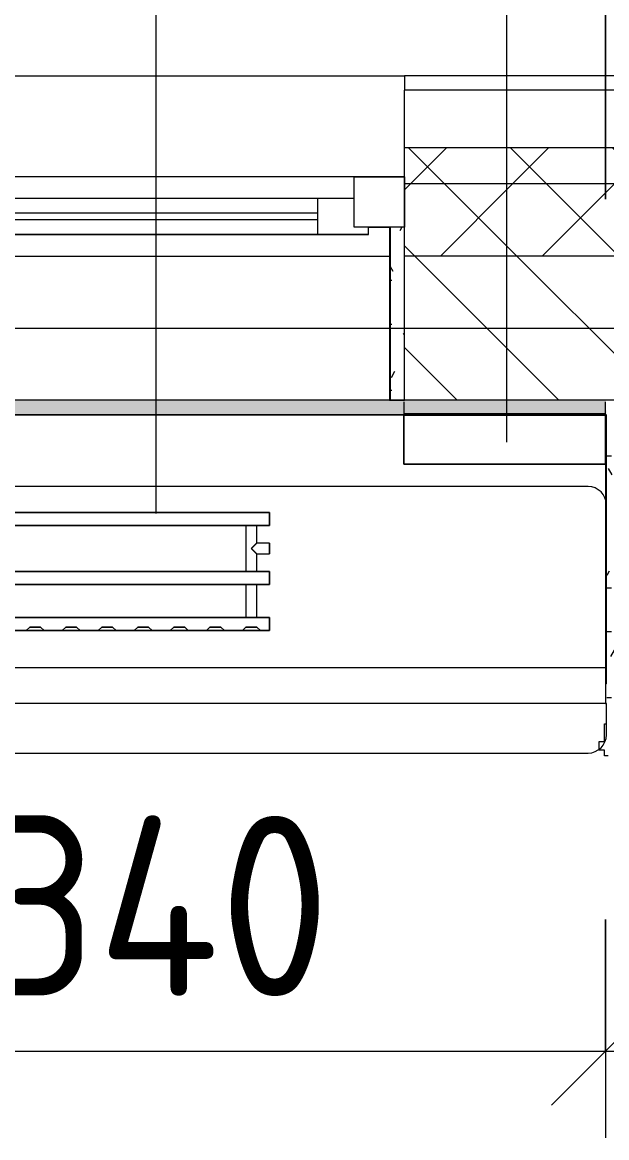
# Model space of a CAD drawing. Header units: millimetres. Extents: x 35092 to 251863, y -8553 to 29549.
# Drawn here: x 59330 to 60140, y 25876 to 27424 of the extents above; entities that cross this region are included whole.
import ezdxf

# ---------------------------------------------------------------- set-up
doc = ezdxf.new("R2010")
doc.units = ezdxf.units.MM
doc.linetypes.add('Осевая', pattern=[3175, 635, -476.25, 1587.5, -476.25])
for name, color, linetype, lineweight in [('0-1', 7, 'Continuous', 9), ('A-ANNO-DIMS', 7, 'Continuous', 9), ('A-ANNO-DIMS-100', 7, 'Continuous', 9), ('A-GLAZ', 7, 'Continuous', 9), ('A-GLAZ-1', 7, 'Continuous', 13), ('A-WALL', 7, 'Continuous', 9), ('I-FURN', 7, 'Continuous', 9), ('I-FURN-IDEN', 7, 'Continuous', 9), ('I-WALL', 7, 'Continuous', 9), ('Оси-2', 7, 'Осевая', 9)]:
    doc.layers.add(name, color=color, linetype=linetype, lineweight=lineweight)
for name, color, linetype, lineweight, true_color in [('A-WALL-1', 9, 'Continuous', 9, 0x808080), ('A-WALL-FNSH-1', 9, 'Continuous', 9, 0x808080), ('I-FURN-1', 9, 'Continuous', 9, 0x808080), ('M-EQPM-1', 7, 'Continuous', 9, 0xb2b2b2)]:
    doc.layers.add(name, color=color, linetype=linetype, lineweight=lineweight, true_color=true_color)
doc.styles.add('ISOCPEUR', font='isocpeur.ttf', dxfattribs={"width": 0.9, "height": 250})
doc.dimstyles.new('ISO-2_5_0_9К_БОЛЬШОЙ', dxfattribs={"dimscale": 304.8, "dimtxt": 248.995294, "dimasz": 0.492126, "dimexe": 0.393701, "dimexo": 0.984252, "dimgap": 0, "dimtad": 1, "dimdec": 0, "dimrnd": 10, "dimzin": 0, "dimdsep": 46, "dimtxsty": 'ISOCPEUR', "dimblk1": 'OBLIQUE', "dimblk2": 'OBLIQUE', "dimsah": 1, "dimcen": 0.09, "dimdle": 0.393701, "dimazin": 0, "dimtfac": 1, "dimtdec": 4, "dimtix": 1, "dimtmove": 0, "dimatfit": 3, "dimfxl": 1, "dimtvp": 1, "dimtolj": 1, "dimtzin": 0, "dimarcsym": 2})
pattern_1 = [(45, (0, 0), (-70.71068, 70.71068), []), (135, (0, 0), (-70.71068, -70.71068), [])]
pattern_2 = [(0, (0, 0), (121.92, 30.48), [10.058, -81.382, 10.058, -81.382, -487.68]), (0, (0, 0), (121.92, 30.48), [-182.88, 10.058, -172.822, 10.058, -81.382, -213.36]), (0, (0, 0), (121.92, 30.48), [-457.2, 10.058, -50.902, 10.058, -142.342]), (120, (45.72, 15.24), (-87.356454, 90.345817), [10.058, -81.382, 10.058, -81.382, -487.68]), (120, (45.72, 15.24), (-87.356454, 90.345817), [-182.88, 10.058, -172.822, 10.058, -81.382, -213.36]), (120, (45.72, 15.24), (-87.356454, 90.345817), [-457.2, 10.058, -50.902, 10.058, -142.342]), (240, (60.96, 76.2), (-34.563546, -120.825817), [10.058, -81.382, 10.058, -81.382, -487.68]), (240, (60.96, 76.2), (-34.563546, -120.825817), [-182.88, 10.058, -172.822, 10.058, -81.382, -213.36]), (240, (60.96, 76.2), (-34.563546, -120.825817), [-457.2, 10.058, -50.902, 10.058, -142.342])]

# ---------------------------------------------------------------- blocks, each defined once
blk = doc.blocks.new('120_Окно_СКБ_2Ст - 120_Окно_СКБ_2Ст 2700х2500 _мал створка справа_ 2-23206922-План расстановки мебели и оборудования 2 этажа в осях 12-23')
at = {"layer": 'A-GLAZ'}
for p, q in [((1350, -5), (-1350, -5)), ((570, -55), (1230, -55)), ((1230, -65), (570, -65)), ((1300, -75), (1330, -75))]:
    blk.add_line(p, q, dxfattribs=at)
at = {"layer": 'A-GLAZ-1'}
for p, q in [((1280, -75), (1280, -5)), ((1280, -5), (1350, -5)), ((1350, -5), (1350, -75)), ((1280, -35), (520, -35)), ((1230, -85), (1230, -35)), ((1280, -75), (1280, -35)), ((1350, -75), (1280, -75)), ((1300, -75), (1280, -75)), ((1300, -85), (1300, -75)), ((500, -85), (1300, -85)), ((1300, -85), (500, -85))]:
    blk.add_line(p, q, dxfattribs=at)
blk = doc.blocks.new('Sports-Recreation_Goals-Nets_Unisport_Upward-Hinged-Practice-Basketball-Goall - 5_13-29732154-План расстановки мебели и оборудования 2 этажа в осях 12-23')
at = {"layer": '0-1', "flags": 128}
blk.add_lwpolyline([(317.7, 73.6), (322.6, 73.6), (322.6, 73.6), (322.7, 73.6), (322.7, 66), (329.8, 66), (329.8, 65.7), (329.8, 64.6), (329.8, 63), (329.8, 60.9), (329.8, 58.8), (329.8, 57), (329.8, 55.8), (329.8, 55.2), (329.8, 54.6), (329.8, 54), (322.7, 54), (322.7, 29.6), (319.6, 29.6)], dxfattribs=at)
blk = doc.blocks.new('radiator_prado_classic_z_tip_30_po exemplyaru - Classic Z Тип 30-500-V120-План расстановки мебели и оборудования 2 этажа в осях 12-23')
at = {"layer": 'M-EQPM-1'}
for p, q in [((0, 228), (0, 210)), ((1800, 228), (0, 228)), ((0, 210), (0, 228)), ((0, 228), (12.5, 228)), ((12.5, 228), (37.5, 228)), ((37.5, 228), (12.5, 228)), ((12.5, 228), (37.5, 228)), ((12.5, 228), (17.5, 223)), ((12.5, 228), (17.5, 223)), ((32.5, 223), (17.5, 223)), ((17.5, 223), (32.5, 223)), ((32.5, 223), (37.5, 228)), ((37.5, 228), (32.5, 223)), ((37.5, 228), (62.5, 228)), ((62.5, 228), (87.5, 228)), ((87.5, 228), (62.5, 228)), ((62.5, 228), (87.5, 228)), ((62.5, 228), (67.5, 223)), ((62.5, 228), (67.5, 223)), ((82.5, 223), (67.5, 223)), ((67.5, 223), (82.5, 223)), ((82.5, 223), (87.5, 228)), ((87.5, 228), (82.5, 223)), ((87.5, 228), (112.5, 228)), ((112.5, 228), (137.5, 228)), ((137.5, 228), (112.5, 228)), ((112.5, 228), (137.5, 228)), ((112.5, 228), (117.5, 223)), ((112.5, 228), (117.5, 223)), ((132.5, 223), (117.5, 223)), ((117.5, 223), (132.5, 223)), ((132.5, 223), (137.5, 228)), ((137.5, 228), (132.5, 223)), ((137.5, 228), (162.5, 228)), ((162.5, 228), (187.5, 228)), ((187.5, 228), (162.5, 228)), ((162.5, 228), (187.5, 228)), ((162.5, 228), (167.5, 223)), ((162.5, 228), (167.5, 223)), ((182.5, 223), (167.5, 223)), ((167.5, 223), (182.5, 223)), ((182.5, 223), (187.5, 228)), ((187.5, 228), (182.5, 223)), ((187.5, 228), (212.5, 228)), ((212.5, 228), (237.5, 228)), ((237.5, 228), (212.5, 228)), ((212.5, 228), (237.5, 228)), ((212.5, 228), (217.5, 223)), ((212.5, 228), (217.5, 223)), ((232.5, 223), (217.5, 223)), ((217.5, 223), (232.5, 223)), ((232.5, 223), (237.5, 228)), ((237.5, 228), (232.5, 223)), ((237.5, 228), (262.5, 228)), ((262.5, 228), (287.5, 228)), ((287.5, 228), (262.5, 228)), ((262.5, 228), (287.5, 228)), ((262.5, 228), (267.5, 223)), ((262.5, 228), (267.5, 223)), ((282.5, 223), (267.5, 223)), ((267.5, 223), (282.5, 223)), ((282.5, 223), (287.5, 228)), ((287.5, 228), (282.5, 223)), ((287.5, 228), (312.5, 228)), ((312.5, 228), (337.5, 228)), ((337.5, 228), (312.5, 228)), ((312.5, 228), (337.5, 228)), ((312.5, 228), (317.5, 223)), ((312.5, 228), (317.5, 223)), ((332.5, 223), (317.5, 223)), ((317.5, 223), (332.5, 223)), ((332.5, 223), (337.5, 228)), ((337.5, 228), (332.5, 223)), ((337.5, 228), (362.5, 228)), ((0, 210), (1800, 210)), ((17.5, 210), (0, 210)), ((17.5, 210), (17.5, 164)), ((17.5, 210), (17.5, 164)), ((19.7, 210), (17.5, 210)), ((17.5, 210), (31.5, 210)), ((32.5, 210), (17.5, 210)), ((17.5, 210), (32.5, 210)), ((31.5, 210), (18.5, 210)), ((32.5, 210), (19.7, 210)), ((31.5, 210), (32.5, 210)), ((32.5, 164), (32.5, 210)), ((32.5, 164), (32.5, 210)), ((1767.5, 210), (32.5, 210)), ((1800, 164), (0, 164)), ((0, 164), (0, 146)), ((0, 146), (0, 164)), ((0, 164), (17.5, 164)), ((32.5, 164), (17.5, 164)), ((17.5, 164), (19.7, 164)), ((19.7, 164), (17.5, 164)), ((17.5, 164), (32.5, 164)), ((18.5, 164), (31.5, 164)), ((19.7, 164), (25, 164)), ((32.5, 164), (19.7, 164)), ((25, 164), (28.7, 164)), ((28.7, 164), (32.5, 164)), ((32.5, 164), (1767.5, 164)), ((0, 146), (1800, 146)), ((17.5, 146), (0, 146)), ((17.5, 146), (17.5, 121.5)), ((17.5, 146), (17.5, 121.5)), ((17.5, 146), (26.9, 146)), ((18.5, 146), (17.5, 146)), ((17.5, 146), (18.5, 146)), ((32.5, 146), (17.5, 146)), ((23.1, 146), (18.5, 146)), ((18.5, 146), (21.3, 146)), ((31.5, 146), (18.5, 146)), ((21.3, 146), (23.1, 146)), ((32.5, 146), (23.1, 146)), ((23.1, 146), (32.5, 146)), ((26.9, 146), (32.5, 146)), ((32.5, 82), (32.5, 146)), ((32.5, 82), (32.5, 146)), ((1767.5, 146), (32.5, 146)), ((17.5, 121.5), (0, 121.5)), ((17.5, 121.5), (0, 121.5)), ((0, 121.5), (0, 121.2)), ((0, 106.5), (0, 121.5)), ((0, 121.2), (0, 106.8)), ((0, 121.2), (0, 120.5)), ((0, 120.5), (0, 121.2)), ((0, 121.2), (0, 121.2)), ((0, 120.5), (0, 119.3)), ((0, 119.3), (0, 120.5)), ((0, 119.3), (0, 117.8)), ((0, 117.8), (0, 119.3)), ((0, 117.8), (0, 115.9)), ((0, 115.9), (0, 117.8)), ((0, 115.9), (0, 114)), ((0, 114), (0, 115.9)), ((0, 114), (0, 112.1)), ((0, 112.1), (0, 114)), ((0, 112.1), (0, 110.2)), ((0, 110.2), (0, 112.1)), ((0, 110.2), (0, 108.7)), ((0, 108.7), (0, 110.2)), ((0, 108.7), (0, 106.8)), ((0, 106.8), (0, 108.7)), ((0, 106.8), (0, 106.5)), ((0, 106.8), (0, 106.8)), ((0, 106.5), (17.5, 106.5)), ((0, 106.5), (17.5, 106.5)), ((17.5, 106.5), (17.5, 82)), ((17.5, 106.5), (17.5, 82)), ((1800, 82), (0, 82)), ((0, 82), (0, 64)), ((0, 64), (0, 82)), ((0, 82), (17.5, 82)), ((19.7, 82), (17.5, 82)), ((17.5, 82), (17.8, 82)), ((32.5, 82), (17.5, 82)), ((17.5, 82), (32.5, 82)), ((17.8, 82), (21.3, 82)), ((18.5, 82), (31.5, 82)), ((32.5, 82), (19.7, 82)), ((21.3, 82), (25, 82)), ((25, 82), (30.3, 82)), ((30.3, 82), (32.5, 82)), ((32.5, 82), (1767.5, 82)), ((1800, 64), (0, 64)), ((0, 64), (1800, 64))]:
    blk.add_line(p, q, dxfattribs=at)
for points, knots in [([(17.8, 121.2), (17.7, 121.3), (17.7, 121.3), (17.5, 121.5), (17.5, 121.5), (17.5, 121.5)], [0.8571429, 0.8571429, 0.8571429, 0.8571429, 0.8928571, 0.9285714, 1, 1, 1, 1]), ([(17.5, 121.5), (17.5, 121.5), (17.5, 121.5), (17.7, 121.3), (17.7, 121.3), (17.8, 121.2)], [0, 0, 0, 0, 0.0714286, 0.1071429, 0.1428571, 0.1428571, 0.1428571, 0.1428571]), ([(17.5, 121.5), (17.5, 121.5), (17.5, 121.5), (17.7, 121.3), (17.7, 121.3), (17.8, 121.2)], [0, 0, 0, 0, 0.0714286, 0.1071429, 0.1428571, 0.1428571, 0.1428571, 0.1428571]), ([(25, 114), (24.5, 114.5), (23.6, 115.4), (22.4, 116.6), (21.6, 117.4), (21.1, 117.9), (20.8, 118.2), (20.5, 118.5), (20.2, 118.8), (19.8, 119.1), (19.6, 119.4), (19.3, 119.7), (19, 120), (18.7, 120.3), (18.5, 120.5), (18.3, 120.7), (18.1, 120.9), (17.9, 121.1), (17.8, 121.2), (17.7, 121.3), (17.5, 121.5), (17.5, 121.5), (17.5, 121.5)], [0, 0, 0, 0, 0.142857, 0.285714, 0.357143, 0.392857, 0.428571, 0.464286, 0.5, 0.535714, 0.571429, 0.607143, 0.642857, 0.678571, 0.714286, 0.75, 0.785714, 0.821429, 0.857143, 0.892857, 0.928571, 1, 1, 1, 1]), ([(17.5, 106.5), (17.5, 106.5), (17.5, 106.5), (17.7, 106.7), (17.8, 106.8), (17.9, 106.9), (18.1, 107.1), (18.3, 107.3), (18.5, 107.5), (18.7, 107.7), (19, 108), (19.3, 108.3), (19.6, 108.6), (19.8, 108.9), (20.3, 109.3), (20.7, 109.7), (21.1, 110.1), (21.6, 110.6), (22.4, 111.4), (23.6, 112.6), (24.5, 113.5), (25, 114)], [0, 0, 0, 0, 0.071429, 0.107143, 0.142857, 0.178571, 0.214286, 0.25, 0.285714, 0.321429, 0.357143, 0.392857, 0.428571, 0.464286, 0.5, 0.571429, 0.607143, 0.642857, 0.714286, 0.857143, 1, 1, 1, 1]), ([(17.8, 121.2), (17.8, 121.2), (17.9, 121.1), (18.1, 120.9), (18.3, 120.7), (18.5, 120.5), (18.7, 120.3), (19, 120), (19.3, 119.7), (19.6, 119.4), (19.8, 119.1), (20.3, 118.7), (20.7, 118.3), (21.1, 117.9), (21.6, 117.4), (22.4, 116.6), (23.1, 115.9), (23.6, 115.4)], [0.1428571, 0.1428571, 0.1428571, 0.1428571, 0.1785714, 0.2142857, 0.25, 0.2857143, 0.3214286, 0.3571429, 0.3928571, 0.4285714, 0.4642857, 0.5, 0.5714286, 0.6071429, 0.6428571, 0.7142857, 0.8571429, 0.8571429, 0.8571429, 0.8571429]), ([(22.1, 111.1), (21.9, 110.9), (21.6, 110.6), (21.1, 110.1), (20.8, 109.8), (20.5, 109.5), (20.2, 109.2), (19.8, 108.9), (19.6, 108.6), (19.3, 108.3), (19, 108), (18.7, 107.7), (18.5, 107.5), (18.3, 107.3), (18.1, 107.1), (17.9, 106.9), (17.8, 106.8), (17.8, 106.8)], [0.2857143, 0.2857143, 0.2857143, 0.2857143, 0.3571429, 0.3928571, 0.4285714, 0.4642857, 0.5, 0.5357143, 0.5714286, 0.6071429, 0.6428571, 0.6785714, 0.7142857, 0.75, 0.7857143, 0.8214286, 0.8571429, 0.8571429, 0.8571429, 0.8571429]), ([(17.8, 106.8), (17.8, 106.8), (17.9, 106.9), (18.1, 107.1), (18.3, 107.3), (18.5, 107.5), (18.7, 107.7), (19, 108), (19.3, 108.3), (19.6, 108.6), (19.9, 108.8), (20.3, 109.3), (20.6, 109.6), (20.8, 109.8)], [0.1428571, 0.1428571, 0.1428571, 0.1428571, 0.1785714, 0.2142857, 0.25, 0.2857143, 0.3214286, 0.3571429, 0.3928571, 0.4285714, 0.4642857, 0.5, 0.5714286, 0.5714286, 0.5714286, 0.5714286]), ([(19.6, 119.4), (19.7, 119.3), (19.9, 119.2), (20.3, 118.7), (20.6, 118.4), (20.8, 118.2)], [0.4285714, 0.4285714, 0.4285714, 0.4285714, 0.4642857, 0.5, 0.5714286, 0.5714286, 0.5714286, 0.5714286]), ([(22.1, 116.9), (21.9, 117.1), (21.6, 117.4), (21.1, 117.9), (20.9, 118.1), (20.8, 118.2)], [0.2857143, 0.2857143, 0.2857143, 0.2857143, 0.3571429, 0.3928571, 0.4285714, 0.4285714, 0.4285714, 0.4285714]), ([(20.8, 118.2), (20.9, 118.1), (21.1, 117.9), (21.6, 117.4), (21.9, 117.1), (22.1, 116.9)], [0.5714286, 0.5714286, 0.5714286, 0.5714286, 0.6071429, 0.6428571, 0.7142857, 0.7142857, 0.7142857, 0.7142857]), ([(20.8, 109.8), (20.9, 109.9), (21.1, 110.1), (21.6, 110.6), (21.9, 110.9), (22.1, 111.1)], [0.5714286, 0.5714286, 0.5714286, 0.5714286, 0.6071429, 0.6428571, 0.7142857, 0.7142857, 0.7142857, 0.7142857]), ([(22.1, 111.1), (21.9, 110.9), (21.6, 110.6), (21.1, 110.1), (20.9, 109.9), (20.8, 109.8)], [0.2857143, 0.2857143, 0.2857143, 0.2857143, 0.3571429, 0.3928571, 0.4285714, 0.4285714, 0.4285714, 0.4285714]), ([(17.5, 106.5), (17.5, 106.5), (17.5, 106.5), (17.7, 106.7), (17.7, 106.7), (17.8, 106.8)], [0, 0, 0, 0, 0.0714286, 0.1071429, 0.1428571, 0.1428571, 0.1428571, 0.1428571]), ([(17.8, 106.8), (17.7, 106.7), (17.7, 106.7), (17.5, 106.5), (17.5, 106.5), (17.5, 106.5)], [0.8571429, 0.8571429, 0.8571429, 0.8571429, 0.8928571, 0.9285714, 1, 1, 1, 1]), ([(17.8, 106.8), (17.7, 106.7), (17.7, 106.7), (17.5, 106.5), (17.5, 106.5), (17.5, 106.5)], [0.8571429, 0.8571429, 0.8571429, 0.8571429, 0.8928571, 0.9285714, 1, 1, 1, 1])]:
    blk.add_open_spline(points, degree=3, knots=knots, dxfattribs=at)
for points in [[(18.5, 120.5), (18.4, 120.6), (18.3, 120.7), (18.1, 120.9), (17.9, 121.1), (17.8, 121.2), (17.8, 121.2)], [(17.8, 121.2), (17.8, 121.2), (17.9, 121.1), (18.1, 120.9), (18.3, 120.7), (18.5, 120.5), (18.7, 120.3), (19, 120), (19.3, 119.7), (19.5, 119.5), (19.6, 119.4)], [(20.8, 109.8), (20.7, 109.7), (20.5, 109.5), (20.2, 109.2), (19.9, 108.8), (19.6, 108.6), (19.3, 108.3), (19, 108), (18.7, 107.7), (18.5, 107.5), (18.3, 107.3), (18.1, 107.1), (17.9, 106.9), (17.8, 106.8), (17.8, 106.8)], [(20.8, 118.2), (20.7, 118.3), (20.5, 118.5), (20.2, 118.8), (19.9, 119.2), (19.6, 119.4), (19.3, 119.7), (19, 120), (18.7, 120.3), (18.6, 120.4), (18.5, 120.5)], [(23.6, 115.4), (23.1, 115.9), (22.6, 116.4), (22.1, 116.9)], [(22.1, 116.9), (22.6, 116.4), (23.1, 115.9), (23.6, 115.4)], [(25, 114), (24.5, 113.5), (23.6, 112.6), (22.6, 111.6), (22.1, 111.1)], [(22.1, 111.1), (22.6, 111.6), (23.1, 112.1), (23.6, 112.6)], [(23.6, 112.6), (23.1, 112.1), (22.6, 111.6), (22.1, 111.1)], [(25, 114), (24.5, 114.5), (24, 115), (23.6, 115.4)], [(23.6, 115.4), (24, 115), (24.5, 114.5), (25, 114)], [(23.6, 115.4), (24, 115), (24.5, 114.5), (25, 114)], [(23.6, 112.6), (24, 113), (24.5, 113.5), (25, 114)], [(25, 114), (24.5, 113.5), (24, 113), (23.6, 112.6)]]:
    blk.add_open_spline(points, degree=3, dxfattribs=at)
blk = doc.blocks.new('Мат 1340х300х800_h_ около окна - 1372 x 1905mm - Double-V204-План расстановки мебели и оборудования 2 этажа в осях 12-23')
at = {"layer": 'I-FURN-1'}
for p, q in [((855.9, 851.3), (-433.3, 851.3)), ((881.3, 506.7), (881.3, 550.3)), ((-433.3, 481.3), (855.9, 481.3))]:
    blk.add_line(p, q, dxfattribs=at)
for centre, start, end in [((855.9, 825.9), 0, 90), ((855.9, 506.7), 270, 360)]:
    blk.add_arc(centre, 25.4, start, end, dxfattribs=at)
blk = doc.blocks.new('Мат в спортивном зале - Т12-V222-План расстановки мебели и оборудования 2 этажа в осях 12-23')
at = {"layer": 'I-FURN-1'}
for p, q in [((601.3, 925.9), (601.3, 906.7)), ((881.3, 906.7), (881.3, 925.9)), ((881.3, 909.3), (601.3, 909.3)), ((601.3, 909.3), (601.3, 839.3)), ((601.3, 839.3), (601.3, 908.4)), ((881.3, 839.3), (881.3, 909.3)), ((881.3, 908.4), (881.3, 839.3)), ((601.3, 839.3), (881.3, 839.3)), ((881.3, 839.3), (601.3, 839.3))]:
    blk.add_line(p, q, dxfattribs=at)
blk = doc.blocks.new('DIMBLOCK62-План расстановки мебели и оборудования 2 этажа в осях 12-23')
at = {"layer": 'A-ANNO-DIMS-100'}
for p, q in [((60139, 26179), (60139, 25876.1)), ((60139, 25996.1), (60139, 26179)), ((58800, 26135.4), (58800, 25876.1)), ((58800, 25996.1), (58800, 26135.4)), ((58800, 25996.1), (60259, 25996.1))]:
    blk.add_line(p, q, dxfattribs=at)
at = {"layer": 'A-ANNO-DIMS-100', "lineweight": 20}
for p, q in [((58800, 25996.1), (58875, 26071.1)), ((60139, 25996.1), (60214, 26071.1)), ((58800, 25996.1), (58725, 25921.1)), ((60139, 25996.1), (60064, 25921.1))]:
    blk.add_line(p, q, dxfattribs=at)
at = {"layer": 'A-ANNO-DIMS-100', "color": 0, "insert": (59163, 26322.8), "char_height": 250, "width": 735.494, "attachment_point": 1, "line_spacing_factor": 1.149209, "style": 'ISOCPEUR'}
blk.add_mtext('1340', dxfattribs=at)
blk = doc.blocks.new('_Oblique')
at = {"color": 0, "linetype": 'ByBlock', "lineweight": -2}
blk.add_line((-0.5, -0.5), (0.5, 0.5), dxfattribs=at)
blk = doc.blocks.new('DIMBLOCK64-План расстановки мебели и оборудования 2 этажа в осях 12-23')
at = {"layer": 'A-ANNO-DIMS-100'}
for p, q in [((60139, 27179), (60139, 27637.5)), ((60781, 27200), (60781, 27637.5)), ((60019, 27517.5), (60901, 27517.5)), ((60139, 27517.5), (60139, 27179)), ((60781, 27517.5), (60781, 27200))]:
    blk.add_line(p, q, dxfattribs=at)
at = {"layer": 'A-ANNO-DIMS-100', "lineweight": 20}
for p, q in [((60139, 27517.5), (60214, 27592.5)), ((60781, 27517.5), (60856, 27592.5)), ((60139, 27517.5), (60064, 27442.5)), ((60781, 27517.5), (60706, 27442.5))]:
    blk.add_line(p, q, dxfattribs=at)
at = {"layer": 'A-ANNO-DIMS-100', "color": 0, "insert": (60211, 27844.2), "char_height": 250, "width": 597.589, "attachment_point": 1, "line_spacing_factor": 1.149209, "style": 'ISOCPEUR'}
blk.add_mtext('640', dxfattribs=at)

msp = doc.modelspace()

# ---------------------------------------------------------------- hatches: boundary and pattern name
at = {"layer": 'A-WALL'}
h = msp.add_hatch(dxfattribs=at)
h.set_pattern_fill('FP_21', color=256, style=0, pattern_type=2)
h.set_pattern_definition(pattern_1)
h.paths.add_polyline_path([(84500.7, 27200), (84500.7, 27250), (80350, 27250), (80350, 27200), (83486, 27200)])
h.paths.add_polyline_path([(77850, 27200), (77850, 27250), (76340, 27250), (76340, 27200)])
h.paths.add_polyline_path([(74240, 27200), (74240, 27250), (68860, 27250), (68860, 27200), (73277, 27200)])
h.paths.add_polyline_path([(67960, 27200), (67960, 27250), (66160, 27250), (66160, 27200), (67443.3, 27200)])
h.paths.add_polyline_path([(64955.2, 27200), (65260, 27200), (65260, 27250), (64180, 27250), (64180, 27200), (64526.5, 27200)])
h.paths.add_polyline_path([(60755.2, 27200), (61040, 27200), (61040, 27250), (59860, 27250), (59860, 27200), (60151.2, 27200)])
h.paths.add_polyline_path([(57160, 27200), (57160, 27250), (55909.9, 27250), (55909.9, 27200)])
h.paths.add_polyline_path([(55009.9, 27200), (55009.9, 27250), (53860.2, 27250), (53860.2, 27200)])
h.paths.add_polyline_path([(50760.2, 27200), (50760.2, 27250), (49660.3, 27250), (49660.3, 27200), (49942.3, 27200)])
h.paths.add_polyline_path([(48760.3, 27200), (48760.3, 27250), (47507, 27250), (47507, 27200)])
h.paths.add_polyline_path([(44407, 27200), (44407, 27250), (42010, 27250), (42010, 27200), (44108.6, 27200)])
h = msp.add_hatch(dxfattribs=at)
h.set_pattern_fill('FP_21', color=256, style=0, pattern_type=2)
h.set_pattern_definition(pattern_1)
h.paths.add_polyline_path([(84500.7, 27100), (84500.7, 27200), (80350, 27200), (80350, 27100), (84200, 27100)])
h.paths.add_polyline_path([(77850, 27100), (77850, 27200), (76340, 27200), (76340, 27100), (77250, 27100)])
h.paths.add_polyline_path([(73540, 27100), (74240, 27100), (74240, 27200), (68860, 27200), (68860, 27100), (73277, 27100)])
h.paths.add_polyline_path([(67443.3, 27100), (67960, 27100), (67960, 27200), (66160, 27200), (66160, 27100), (66760, 27100)])
h.paths.add_polyline_path([(65260, 27100), (65260, 27200), (64180, 27200), (64180, 27100), (64955.2, 27100)])
h.paths.add_polyline_path([(61040, 27100), (61040, 27200), (59860, 27200), (59860, 27100), (60755.2, 27100)])
h.paths.add_polyline_path([(57160, 27100), (57160, 27200), (55909.9, 27200), (55909.9, 27100)])
h.paths.add_polyline_path([(55009.9, 27100), (55009.9, 27200), (53860.2, 27200), (53860.2, 27100)])
h.paths.add_polyline_path([(50364.8, 27100), (50760.2, 27100), (50760.2, 27200), (49660.3, 27200), (49660.3, 27100), (49942.3, 27100)])
h.paths.add_polyline_path([(48760.3, 27100), (48760.3, 27200), (47507, 27200), (47507, 27100)])
h.paths.add_polyline_path([(44407, 27100), (44407, 27200), (42060, 27200), (42060, 27100), (44108.6, 27100)])
at = {"layer": 'I-WALL'}
h = msp.add_hatch(dxfattribs=at)
h.set_pattern_fill('FP_58', color=256, style=0, pattern_type=2)
h.set_pattern_definition(pattern_2)
h.paths.add_polyline_path([(59860, 26900), (59860, 27140), (59840, 27140), (59840, 26900)])
h = msp.add_hatch(dxfattribs=at)
h.set_pattern_fill('FP_19', color=256, style=0, pattern_type=2)
h.set_pattern_definition([(135, (0, 0), (-70.71068, -70.71068), [])])
h.paths.add_polyline_path([(84032.9, 26900), (84200, 26900), (84200, 27100), (81150, 27100), (81150, 26900), (83850.6, 26900)])
h.paths.add_polyline_path([(80350, 26900), (80650, 26900), (80650, 27100), (80350, 27100), (80350, 26970.8)])
h.paths.add_polyline_path([(77690, 26900), (77850, 26900), (77850, 27100), (77250, 27100), (77250, 26900), (77670, 26900)])
h.paths.add_polyline_path([(76340, 26900), (76750, 26900), (76750, 27100), (76340, 27100), (76340, 26970.8)])
h.paths.add_polyline_path([(73277, 26900), (73540, 26900), (73540, 27100), (70810, 27100), (70810, 26900), (73094.7, 26900)])
h.paths.add_polyline_path([(74040, 26900), (74240, 26900), (74240, 27100), (74040, 27100), (74040, 26970.8)])
h.paths.add_polyline_path([(70310, 26900), (70310, 27100), (68860, 27100), (68860, 26900), (69631, 26900)])
h.paths.add_polyline_path([(66789, 26900), (67960, 26900), (67960, 27100), (66760, 27100), (66760, 26900), (66780, 26900)])
h.paths.add_polyline_path([(64464.8, 26900), (65260, 26900), (65260, 27100), (64160, 27100), (64160, 26900)])
h.paths.add_polyline_path([(61060, 26900), (61060, 27100), (59860, 27100), (59860, 26900), (60880.5, 26900)])
h.paths.add_polyline_path([(57160, 26900), (57160, 27100), (55909.9, 27100), (55909.9, 26900), (56505.2, 26900)])
h.paths.add_polyline_path([(54781, 26900), (55009.9, 26900), (55009.9, 27100), (53860.2, 27100), (53860.2, 26900), (54780, 26900)])
h.paths.add_polyline_path([(50760.2, 26900), (50760.2, 27100), (50364.8, 27100), (50364.8, 26900)])
h = msp.add_hatch(dxfattribs=at)
h.set_pattern_fill('FP_58', color=256, style=0, pattern_type=2)
h.set_pattern_definition(pattern_2)
h.paths.add_polyline_path([(60140, 26880), (60139, 26900), (54760, 26900), (54760, 26880), (60139, 26880)])
h = msp.add_hatch(dxfattribs=at)
h.set_pattern_fill('FP_58', color=256, style=0, pattern_type=2)
h.set_pattern_definition(pattern_2)
h.paths.add_polyline_path([(60151.2, 26479), (60160, 26480), (60160, 26900), (60140, 26900), (60140.8, 26479)])

# ---------------------------------------------------------------- linework, layer by layer
at = {"layer": 'A-WALL'}
for p, q in [((57160, 27350), (59860, 27350)), ((61040, 27330), (59860, 27330)), ((61040, 27250), (59860, 27250)), ((61040, 27200), (59860, 27200)), ((61060, 27100), (59860, 27100)), ((60140, 26506), (60140, 26880)), ((60140, 26506), (60139, 26506))]:
    msp.add_line(p, q, dxfattribs=at)
at = {"layer": 'A-WALL-1'}
for p, q in [((59860, 26900), (59860, 27330)), ((59860, 27140), (59840, 27140)), ((59840, 27140), (59840, 26900)), ((66160, 26900), (54140, 26900)), ((59840, 26900), (59860, 26900)), ((54780, 26880), (59860, 26880)), ((60139, 26500), (60139, 26480))]:
    msp.add_line(p, q, dxfattribs=at)
at = {"layer": 'A-WALL-FNSH-1'}
for p, q in [((61060, 27350), (59860, 27350)), ((59860, 27350), (59860, 27330)), ((59840, 27140), (59839, 27140)), ((59839, 27140), (59839, 26900)), ((59839, 26900), (59840, 26900)), ((60139, 26880), (59860, 26880)), ((59860, 26880), (59860, 26879)), ((59860, 26879), (60139, 26879)), ((60139, 26879), (60139, 26500)), ((60139, 26480), (60139, 26479)), ((60139, 26479), (60140, 26479))]:
    msp.add_line(p, q, dxfattribs=at)
at = {"layer": 'I-FURN-IDEN'}
for p, q in [((60002, 26841.6), (60002, 28039.8)), ((59515.7, 26742.5), (59515.7, 27534.3))]:
    msp.add_line(p, q, dxfattribs=at)
at = {"layer": 'I-WALL'}
for p, q in [((57180, 27100), (59840, 27100)), ((59859, 26879), (57160, 26879)), ((54780, 26529), (60140, 26529)), ((60140, 26479), (54780.8, 26479))]:
    msp.add_line(p, q, dxfattribs=at)
at = {"layer": 'Оси-2'}
msp.add_line((38477.2, 27000), (82200, 27000), dxfattribs=at)

# ---------------------------------------------------------------- block references
at = {"layer": 'A-GLAZ'}
msp.add_blockref('120_Окно_СКБ_2Ст - 120_Окно_СКБ_2Ст 2700х2500 _мал створка справа_ 2-23206922-План расстановки мебели и оборудования 2 этажа в осях 12-23', (58510, 27215), dxfattribs=at)
at = {"layer": 'I-FURN', "rotation": 180}
msp.add_blockref('Sports-Recreation_Goals-Nets_Unisport_Upward-Hinged-Practice-Basketball-Goall - 5_13-29732154-План расстановки мебели и оборудования 2 этажа в осях 12-23', (60460, 26480), dxfattribs=at)
at = {"layer": 'I-FURN-1'}
for name, p in [('Мат в спортивном зале - Т12-V222-План расстановки мебели и оборудования 2 этажа в осях 12-23', (59257.7, 25971.6)), ('Мат 1340х300х800_h_ около окна - 1372 x 1905mm - Double-V204-План расстановки мебели и оборудования 2 этажа в осях 12-23', (59258.7, 25928.7))]:
    msp.add_blockref(name, p, dxfattribs=at)
at = {"layer": 'M-EQPM-1', "rotation": 180}
msp.add_blockref('radiator_prado_classic_z_tip_30_po exemplyaru - Classic Z Тип 30-500-V120-План расстановки мебели и оборудования 2 этажа в осях 12-23', (59672.7, 26808), dxfattribs=at)

# ---------------------------------------------------------------- dimensions: what is measured, and where the dimension line sits
at = {"layer": 'A-ANNO-DIMS'}
for base, p1, p2, override, picture, middle in [((60781, 27517.5), (60139, 26879), (60781, 26900), {"dimpost": '<>', "dimfxl": 642.343366}, 'DIMBLOCK64-План расстановки мебели и оборудования 2 этажа в осях 12-23', (60460, 27642.5)), ((60139, 25996.1), (58800, 26435.4), (60139, 26479), {"dimpost": '<>', "dimfxl": 1339.709656}, 'DIMBLOCK62-План расстановки мебели и оборудования 2 этажа в осях 12-23', (59469.5, 26121.1))]:
    dim = msp.add_linear_dim(base=base, p1=p1, p2=p2, dimstyle='ISO-2_5_0_9К_БОЛЬШОЙ', override=override, dxfattribs=at)
    dim.commit()
    dim.dimension.update_dxf_attribs({"geometry": picture, "text_midpoint": middle})

doc.saveas('drawing.dxf')
